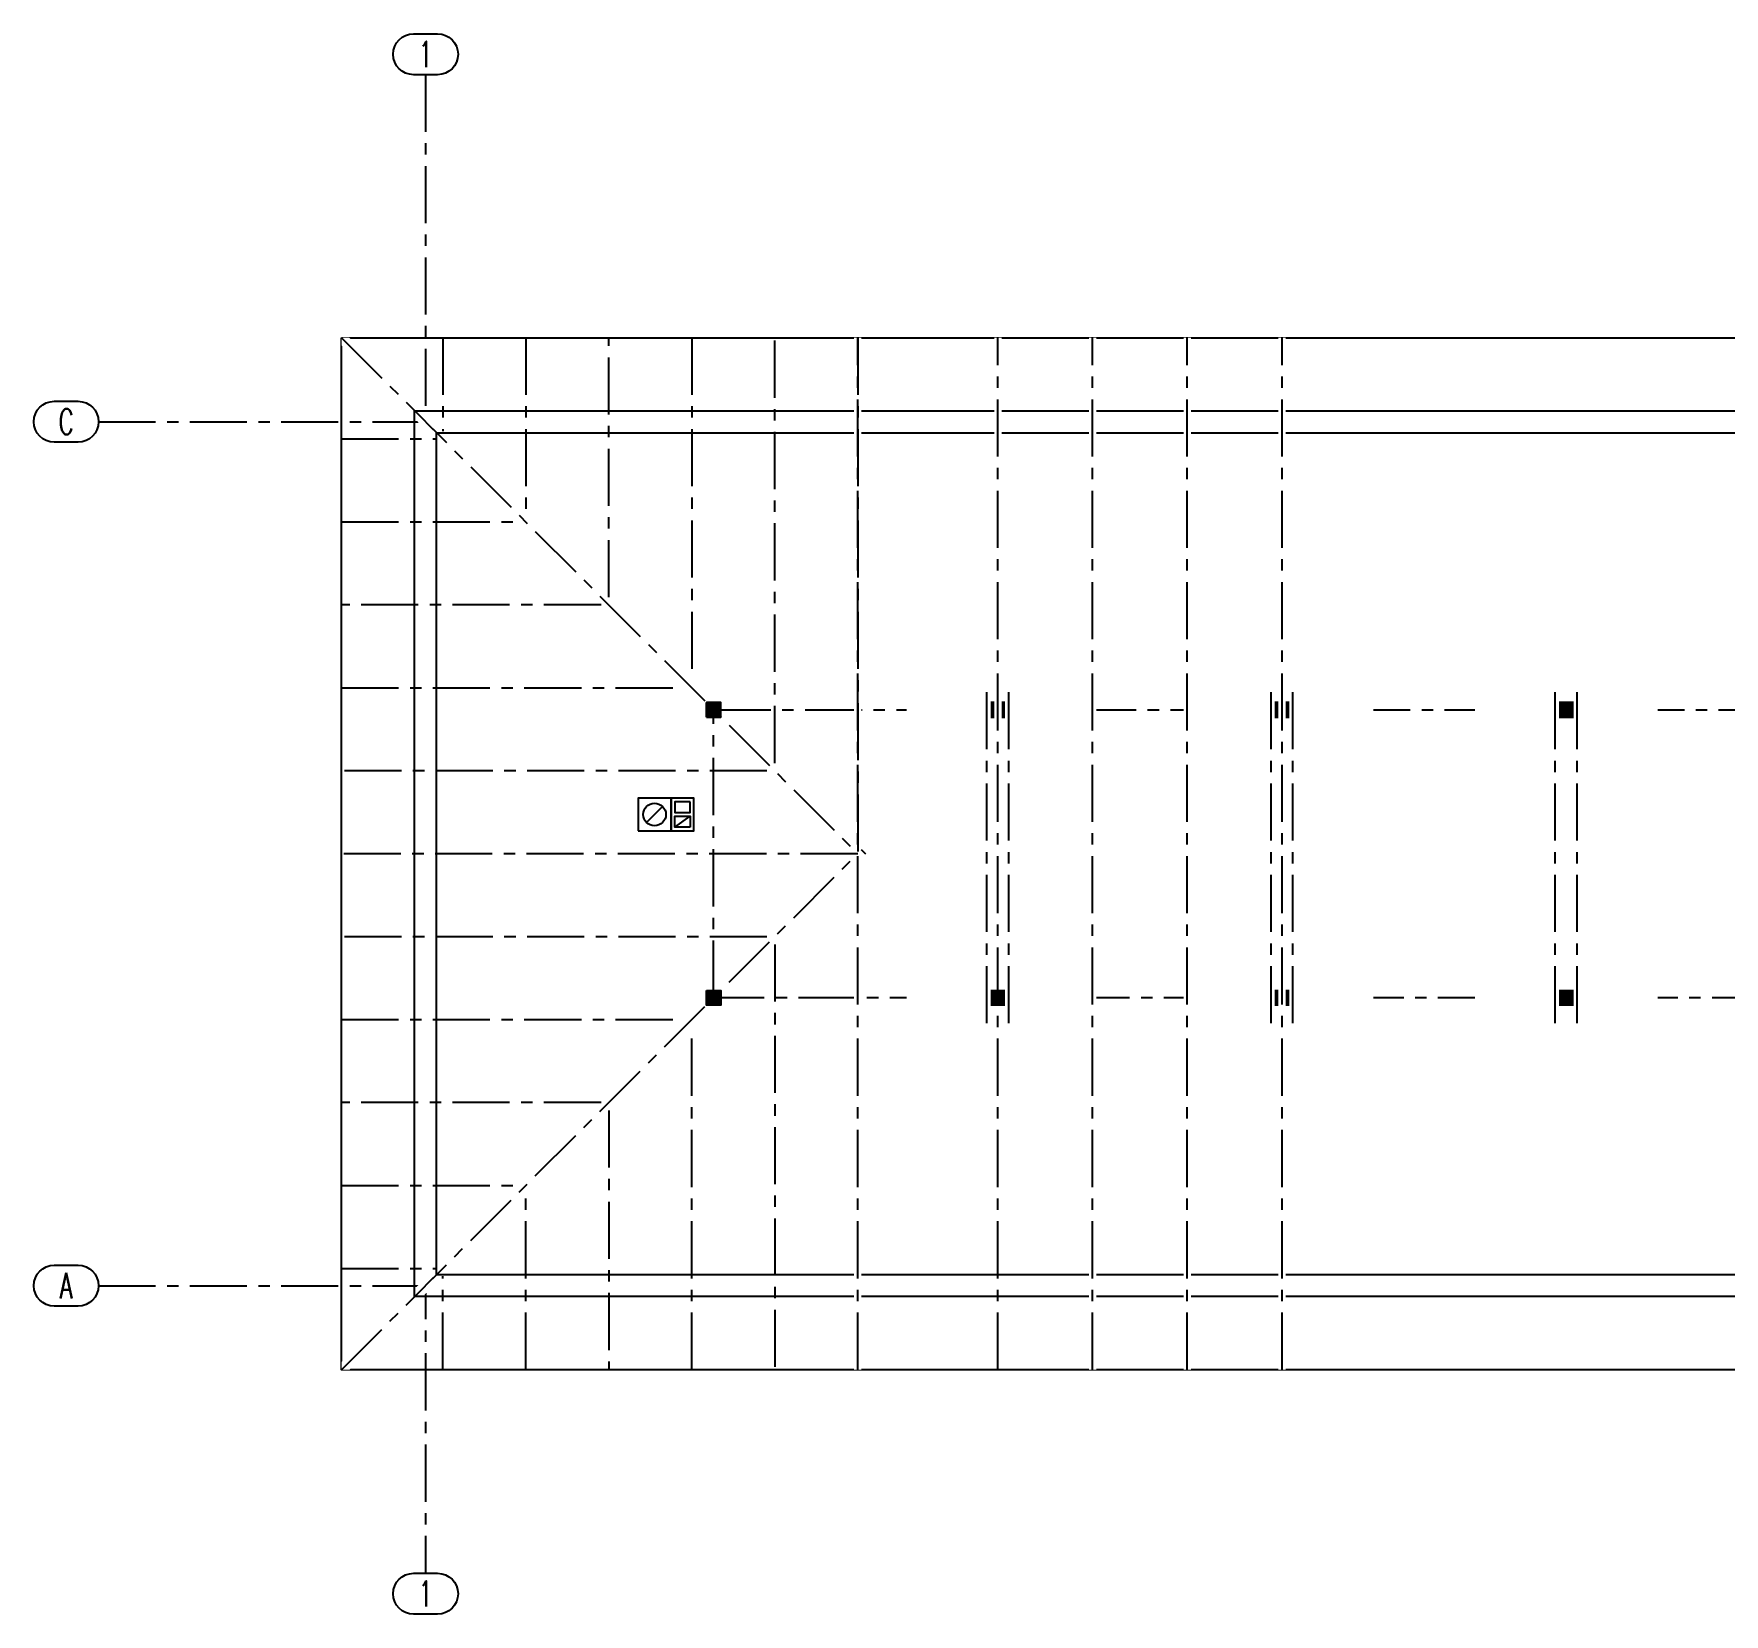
# Model space of a CAD drawing. Header units: millimetres. Extents: x -24587 to 37983, y -70862 to 338.
# Drawn here: x 17847 to 19697, y -67206 to -65475 of the extents above; entities that cross this region are included whole.
import ezdxf
from ezdxf.enums import TextEntityAlignment as Align

# ---------------------------------------------------------------- set-up
doc = ezdxf.new("R2010")
doc.units = ezdxf.units.MM
doc.header["$LTSCALE"] = 50
doc.set_wipeout_variables(frame=1)
doc.linetypes.add('CENTER', pattern=[2, 1.25, -0.25, 0.25, -0.25])
for name, color, linetype in [('A-URZADZENIA', 93, 'Continuous'), ('K-CIENKIE', 8, 'Continuous'), ('K-DREWNO', 33, 'Continuous'), ('K-DREWNO_OSIE', 8, 'CENTER'), ('K-OSIE', 9, 'CENTER'), ('K-TEXT 2.4mm', 71, 'Continuous'), ('K-TEXT 2.8mm', 101, 'Continuous'), ('K-WYMIARY', 1, 'Continuous')]:
    doc.layers.add(name, color=color, linetype=linetype)
doc.styles.add('text 2.8mm', font='romans.shx', dxfattribs={"width": 0.65})

# ---------------------------------------------------------------- blocks, each defined once
blk = doc.blocks.new('A$C650043E8-flat-1')
at = {"layer": 'A-URZADZENIA'}
for points in [[(-12.5, 18), (-12.5, -18), (12.5, -18), (12.5, 18)], [(8.5, 14), (-8.5, 14), (-8.5, 2), (8.5, 2)], [(8.5, -14), (-8.5, -14), (-8.5, -2), (8.5, -2)]]:
    blk.add_lwpolyline(points, close=True, dxfattribs=at)
blk = doc.blocks.new('A$C0BFB608B-flat-1')
at = {"layer": 'A-URZADZENIA'}
h = blk.add_hatch(dxfattribs=at)
h.set_pattern_fill('ACET-2D-ANSI31', color=256, scale=8, angle=180)
h.set_pattern_definition([(225, (-18526.026, 61329.855), (17.960512, -17.960512), [])])
h.paths.add_polyline_path([(-8.8, -8.8, 0.198912), (0, -12.4, 0.668179), (8.8, 8.8)])
blk.add_lwpolyline([(-18, -18), (18, -18), (18, 18), (-18, 18)], close=True, dxfattribs=at)
blk.add_lwpolyline([(-8.8, -8.8), (8.8, 8.8)], dxfattribs=at)
blk.add_circle((0, 0), 12.4, dxfattribs=at)
blk = doc.blocks.new('A$Cf7a2d33d-flat-1')
at = {"layer": 'K-OSIE'}
for points in [[(0, 380), (0, -1260.9)], [(2186, -1260.9), (2186, 380)], [(-358, 0), (2628.1, 0)], [(-358, -946), (2628.1, -946)]]:
    blk.add_lwpolyline(points, dxfattribs=at)
at = {"layer": 'K-TEXT 2.4mm'}
for points in [[(-13.1, 380, -1), (-13.1, 424.8), (13.1, 424.8, -1), (13.1, 380)], [(2172.9, 380, -1), (2172.9, 424.8), (2199.1, 424.8, -1), (2199.1, 380)], [(-406.5, -22.4, -1), (-406.5, 22.4), (-380.3, 22.4, -1), (-380.3, -22.4)], [(2650.5, -22.4, -1), (2650.5, 22.4), (2676.6, 22.4, -1), (2676.6, -22.4)], [(-406.5, -968.4, -1), (-406.5, -923.6), (-380.3, -923.6, -1), (-380.3, -968.4)], [(2650.5, -968.4, -1), (2650.5, -923.6), (2676.6, -923.6, -1), (2676.6, -968.4)], [(-13.1, -1305.7, -1), (-13.1, -1260.9), (13.1, -1260.9, -1), (13.1, -1305.7)], [(2172.9, -1305.7, -1), (2172.9, -1260.9), (2199.1, -1260.9, -1), (2199.1, -1305.7)]]:
    blk.add_lwpolyline(points, format="xyb", close=True, dxfattribs=at)
at = {"layer": 'K-TEXT 2.8mm', "style": 'text 2.8mm', "width": 0.65}
for s, p in [('1', (0, 402.4)), ('5', (2186, 402.4)), ('C', (-393.4, 0)), ('C', (2663.6, 0)), ('A', (-393.4, -946)), ('A', (2663.6, -946)), ('1', (0, -1283.3)), ('5', (2186, -1283.3))]:
    blk.add_text(s, height=28, dxfattribs=at).set_placement(p, align=Align.MIDDLE_CENTER)
blk = doc.blocks.new('A$C76aa7286-flat-11')
at = {"layer": 'K-DREWNO'}
h = blk.add_hatch(dxfattribs=at)
h.set_pattern_fill('ACET-2D-ANGLE', color=256, scale=0.1)
h.set_pattern_definition([(1e-29, (-18590.6931, 61530.52185), (4e-17, 0.6985), [0.508, -0.1905]), (90, (-18590.6931, 61530.52185), (-0.6985, 9e-17), [0.508, -0.1905])])
h.paths.add_polyline_path([(8, 8), (-8, 8), (-8, -8), (8, -8)])
blk.add_lwpolyline([(-8, 8), (8, 8), (8, -8), (-8, -8)], close=True, dxfattribs=at)
blk = doc.blocks.new('A$C76aa7286-flat-12')
h = blk.add_hatch()
h.set_pattern_fill('ACET-2D-ANGLE', color=256, scale=0.1)
h.set_pattern_definition([(360, (-18590.6931, 61215.1885), (4e-17, 0.6985), [0.508, -0.1905]), (90, (-18590.6931, 61215.1885), (-0.6985, 9e-17), [0.508, -0.1905])])
h.paths.add_polyline_path([(8, 8), (-8, 8), (-8, -8), (8, -8)])
blk.add_lwpolyline([(-8, -8), (8, -8), (8, 8), (-8, 8)], close=True)
blk = doc.blocks.new('A$C76aa7286-flat-5')
at = {"layer": 'K-DREWNO'}
h = blk.add_hatch(dxfattribs=at)
h.set_pattern_fill('ACET-2D-ANGLE', color=256, scale=0.1)
h.set_pattern_definition([(1e-29, (-19523.8931, 61530.52185), (4e-17, 0.6985), [0.508, -0.1905]), (90, (-19523.8931, 61530.52185), (-0.6985, 9e-17), [0.508, -0.1905])])
h.paths.add_polyline_path([(8, 8), (-8, 8), (-8, -8), (8, -8)])
blk.add_lwpolyline([(-8, 8), (8, 8), (8, -8), (-8, -8)], close=True, dxfattribs=at)
blk = doc.blocks.new('A$C76aa7286-flat-6')
at = {"layer": 'K-DREWNO'}
h = blk.add_hatch(dxfattribs=at)
h.set_pattern_fill('ACET-2D-ANGLE', color=256, scale=0.1)
h.set_pattern_definition([(1e-29, (-19523.8931, 61215.1885), (4e-17, 0.6985), [0.508, -0.1905]), (90, (-19523.8931, 61215.1885), (-0.6985, 9e-17), [0.508, -0.1905])])
h.paths.add_polyline_path([(8, 8), (-8, 8), (-8, -8), (8, -8)])
blk.add_lwpolyline([(-8, -8), (8, -8), (8, 8), (-8, 8)], close=True, dxfattribs=at)
blk = doc.blocks.new('A$C76aa7286-flat-7')
at = {"layer": 'K-DREWNO'}
h = blk.add_hatch(dxfattribs=at)
h.set_pattern_fill('ACET-2D-ANGLE', color=256, scale=0.1)
h.set_pattern_definition([(1e-29, (-19212.82646, 61530.52185), (4e-17, 0.6985), [0.508, -0.1905]), (90, (-19212.82646, 61530.52185), (-0.6985, 9e-17), [0.508, -0.1905])])
h.paths.add_polyline_path([(8, 8), (-8, 8), (-8, -8), (8, -8)])
blk.add_lwpolyline([(-8, 8), (8, 8), (8, -8), (-8, -8)], close=True, dxfattribs=at)
blk = doc.blocks.new('A$C76aa7286-flat-8')
at = {"layer": 'K-DREWNO'}
h = blk.add_hatch(dxfattribs=at)
h.set_pattern_fill('ACET-2D-ANGLE', color=256, scale=0.1)
h.set_pattern_definition([(1e-29, (-19212.82646, 61215.1885), (4e-17, 0.6985), [0.508, -0.1905]), (90, (-19212.82646, 61215.1885), (-0.6985, 9e-17), [0.508, -0.1905])])
h.paths.add_polyline_path([(8, 8), (-8, 8), (-8, -8), (8, -8)])
blk.add_lwpolyline([(-8, -8), (8, -8), (8, 8), (-8, 8)], close=True, dxfattribs=at)
blk = doc.blocks.new('A$C76aa7286-flat-9')
at = {"layer": 'K-DREWNO'}
h = blk.add_hatch(dxfattribs=at)
h.set_pattern_fill('ACET-2D-ANGLE', color=256, scale=0.1)
h.set_pattern_definition([(1e-29, (-18901.7598, 61530.52185), (4e-17, 0.6985), [0.508, -0.1905]), (90, (-18901.7598, 61530.52185), (-0.6985, 9e-17), [0.508, -0.1905])])
h.paths.add_polyline_path([(8, 8), (-8, 8), (-8, -8), (8, -8)])
blk.add_lwpolyline([(-8, 8), (8, 8), (8, -8), (-8, -8)], close=True, dxfattribs=at)
blk = doc.blocks.new('A$C76aa7286-flat-10')
at = {"layer": 'K-DREWNO'}
h = blk.add_hatch(dxfattribs=at)
h.set_pattern_fill('ACET-2D-ANGLE', color=256, scale=0.1)
h.set_pattern_definition([(1e-29, (-18901.7598, 61215.1885), (4e-17, 0.6985), [0.508, -0.1905]), (90, (-18901.7598, 61215.1885), (-0.6985, 9e-17), [0.508, -0.1905])])
h.paths.add_polyline_path([(8, 8), (-8, 8), (-8, -8), (8, -8)])
blk.add_lwpolyline([(-8, -8), (8, -8), (8, 8), (-8, 8)], close=True, dxfattribs=at)

msp = doc.modelspace()

# ---------------------------------------------------------------- linework, layer by layer
at = {"layer": 'A-URZADZENIA'}
msp.add_line((18548.026, -66343.855), (18565.026, -66331.855), dxfattribs=at)

# ---------------------------------------------------------------- block references
at = {"layer": 'K-WYMIARY'}
for name, p in [('A$C0BFB608B-flat-1', (18526.026, -66329.855)), ('A$C650043E8-flat-1', (18556.526, -66329.855))]:
    msp.add_blockref(name, p, dxfattribs=at)

# ---------------------------------------------------------------- wipeouts: each hides what was drawn before it
for points in [[(18290.193, -65807.855), (18298.193, -65807.855), (18298.193, -65914.203), (18290.193, -65906.203)], [(18389.026, -66005.037), (18389.026, -65807.855), (18381.026, -65807.855), (18381.026, -65997.037)], [(18479.86, -65807.855), (18471.86, -65807.855), (18471.86, -66087.87), (18479.86, -66095.87)], [(18570.693, -66186.703), (18562.693, -66178.703), (18562.693, -65807.855), (18570.693, -65807.855)], [(18653.526, -65807.855), (18661.526, -65807.855), (18661.526, -66277.537), (18653.526, -66269.537)], [(18735.875, -66368.855), (18739.875, -66372.855), (18735.875, -66376.855), (18183.36, -66376.855), (18183.36, -66368.855)], [(18905.76, -66937.855), (18897.76, -66937.855), (18897.76, -66372.855), (18905.76, -66372.855)], [(18653.526, -66937.855), (18661.526, -66937.855), (18661.526, -66468.174), (18653.526, -66476.174)], [(18570.693, -66559.007), (18562.693, -66567.007), (18562.693, -66937.855), (18570.693, -66937.855)], [(18479.86, -66937.855), (18471.86, -66937.855), (18471.86, -66657.84), (18479.86, -66649.84)], [(18389.026, -66740.674), (18389.026, -66937.855), (18381.026, -66937.855), (18381.026, -66748.674)], [(18290.193, -66937.855), (18298.193, -66937.855), (18298.193, -66831.507), (18290.193, -66839.507)]]:
    msp.add_wipeout(points).dxf.layer = 'K-DREWNO'

# ---------------------------------------------------------------- next in the draw order: wipeouts: each hides what was drawn before it
for points in [[(18183.36, -65914.689), (18183.36, -65922.689), (18289.708, -65922.689), (18281.708, -65914.689)], [(18380.541, -66013.522), (18183.36, -66013.522), (18183.36, -66005.522), (18372.541, -66005.522)], [(18183.36, -66104.355), (18183.36, -66096.355), (18463.375, -66096.355), (18471.375, -66104.355)], [(18562.208, -66195.189), (18554.208, -66187.189), (18183.36, -66187.189), (18183.36, -66195.189)], [(18183.36, -66278.022), (18183.36, -66286.022), (18653.041, -66286.022), (18645.041, -66278.022)], [(18183.36, -66467.689), (18183.36, -66459.689), (18653.041, -66459.689), (18645.041, -66467.689)], [(18562.208, -66550.522), (18554.208, -66558.522), (18183.36, -66558.522), (18183.36, -66550.522)], [(18183.36, -66641.355), (18183.36, -66649.355), (18463.375, -66649.355), (18471.375, -66641.355)], [(18380.541, -66732.189), (18183.36, -66732.189), (18183.36, -66740.189), (18372.541, -66740.189)], [(18183.36, -66831.022), (18183.36, -66823.022), (18289.708, -66823.022), (18281.708, -66831.022)]]:
    msp.add_wipeout(points).dxf.layer = 'K-DREWNO'

# ---------------------------------------------------------------- next in the draw order: linework, layer by layer
at = {"layer": 'K-DREWNO'}
msp.add_lwpolyline([(18183.36, -65807.855), (20553.36, -65807.855), (20553.36, -66937.855), (18183.36, -66937.855)], close=True, dxfattribs=at)

# ---------------------------------------------------------------- next in the draw order: wipeouts: each hides what was drawn before it
msp.add_wipeout([(18598.693, -66538.522), (20138.026, -66538.522), (20138.026, -66522.522), (18598.693, -66522.522)]).dxf.layer = 'K-DREWNO'

# ---------------------------------------------------------------- next in the draw order: block references
for name, p in [('A$C76aa7286-flat-9', (18901.76, -66530.522)), ('A$C76aa7286-flat-7', (19212.826, -66530.522)), ('A$C76aa7286-flat-5', (19523.893, -66530.522))]:
    msp.add_blockref(name, p, dxfattribs=at)

# ---------------------------------------------------------------- next in the draw order: wipeouts: each hides what was drawn before it
msp.add_wipeout([(18582.693, -66207.189), (18582.693, -66538.522), (18598.693, -66538.522), (18598.693, -66207.189)]).dxf.layer = 'K-DREWNO'

# ---------------------------------------------------------------- next in the draw order: wipeouts: each hides what was drawn before it
msp.add_wipeout([(18598.693, -66207.189), (20138.026, -66207.189), (20138.026, -66223.189), (18598.693, -66223.189)]).dxf.layer = 'K-DREWNO'

# ---------------------------------------------------------------- next in the draw order: block references
for name, p in [('A$C76aa7286-flat-10', (18901.76, -66215.189)), ('A$C76aa7286-flat-8', (19212.826, -66215.189)), ('A$C76aa7286-flat-6', (19523.893, -66215.189))]:
    msp.add_blockref(name, p, dxfattribs=at)
at = {"layer": 'K-WYMIARY'}
msp.add_blockref('A$Cf7a2d33d-flat-1', (18275.36, -65899.855), dxfattribs=at)

# ---------------------------------------------------------------- next in the draw order: wipeouts: each hides what was drawn before it
msp.add_wipeout([(18183.36, -66937.855), (18191.845, -66937.855), (18756.845, -66372.855), (18739.875, -66372.855), (18183.36, -66929.37)]).dxf.layer = 'K-DREWNO'

# ---------------------------------------------------------------- next in the draw order: block references
at = {"layer": 'K-DREWNO'}
msp.add_blockref('A$C76aa7286-flat-11', (18590.693, -66530.522), dxfattribs=at)

# ---------------------------------------------------------------- next in the draw order: wipeouts: each hides what was drawn before it
msp.add_wipeout([(18183.36, -65807.855), (18191.845, -65807.855), (18756.845, -66372.855), (18739.875, -66372.855), (18183.36, -65816.34)]).dxf.layer = 'K-DREWNO'

# ---------------------------------------------------------------- next in the draw order: linework, layer by layer
at = {"layer": 'K-DREWNO_OSIE'}
msp.add_lwpolyline([(18590.693, -66215.189), (20146.026, -66215.189), (20146.026, -66530.522), (18590.693, -66530.522)], close=True, dxfattribs=at)
msp.add_lwpolyline([(18752.602, -66368.613), (18756.845, -66372.855), (18752.602, -66368.613)], dxfattribs=at)

# ---------------------------------------------------------------- next in the draw order: block references
at = {"layer": 'K-DREWNO'}
msp.add_blockref('A$C76aa7286-flat-12', (18590.693, -66215.189), dxfattribs=at)

# ---------------------------------------------------------------- next in the draw order: wipeouts: each hides what was drawn before it
msp.add_wipeout([(18283.36, -65891.855), (20453.36, -65891.855), (20453.36, -65907.855), (18283.36, -65907.855)]).dxf.layer = 'K-DREWNO'

# ---------------------------------------------------------------- next in the draw order: linework, layer by layer
at = {"layer": 'K-DREWNO_OSIE'}
for points in [[(18294.193, -65807.855), (18294.193, -65910.203)], [(18385.026, -65807.855), (18385.026, -66001.037)], [(18475.86, -66091.87), (18475.86, -65807.855)], [(18566.693, -65807.855), (18566.693, -66182.703)], [(18657.526, -66273.537), (18657.526, -65807.855)]]:
    msp.add_lwpolyline(points, dxfattribs=at)

# ---------------------------------------------------------------- next in the draw order: wipeouts: each hides what was drawn before it
msp.add_wipeout([(18267.36, -65891.855), (18267.36, -66853.855), (18283.36, -66853.855), (18283.36, -65891.855)]).dxf.layer = 'K-DREWNO'

# ---------------------------------------------------------------- next in the draw order: linework, layer by layer
for points in [[(18183.36, -65807.855), (18748.36, -66372.855)], [(18183.36, -65918.689), (18285.708, -65918.689)], [(18183.36, -66009.522), (18376.541, -66009.522)], [(18467.375, -66100.355), (18183.36, -66100.355)], [(18183.36, -66191.189), (18558.208, -66191.189)], [(18649.041, -66282.022), (18183.36, -66282.022)], [(18748.36, -66372.855), (18183.36, -66372.855)], [(18649.041, -66463.689), (18183.36, -66463.689)], [(18183.36, -66554.522), (18558.208, -66554.522)], [(18467.375, -66645.355), (18183.36, -66645.355)], [(18183.36, -66736.189), (18376.541, -66736.189)], [(18183.36, -66827.022), (18285.708, -66827.022)]]:
    msp.add_lwpolyline(points, dxfattribs=at)

# ---------------------------------------------------------------- next in the draw order: wipeouts: each hides what was drawn before it
msp.add_wipeout([(18283.36, -66853.855), (20453.36, -66853.855), (20453.36, -66837.855), (18283.36, -66837.855)]).dxf.layer = 'K-DREWNO'

# ---------------------------------------------------------------- next in the draw order: linework, layer by layer
at = {"layer": 'K-CIENKIE'}
for points in [[(18263.36, -65887.855), (20473.36, -65887.855), (20473.36, -66857.855), (18263.36, -66857.855)], [(18287.36, -65911.855), (20449.36, -65911.855), (20449.36, -66833.855), (18287.36, -66833.855)]]:
    msp.add_lwpolyline(points, close=True, dxfattribs=at)
at = {"layer": 'K-DREWNO_OSIE'}
for points in [[(18183.36, -66937.855), (18748.36, -66372.855)], [(18657.526, -66472.174), (18657.526, -66937.855)], [(18566.693, -66937.855), (18566.693, -66563.007)], [(18475.86, -66653.84), (18475.86, -66937.855)], [(18385.026, -66937.855), (18385.026, -66744.674)], [(18294.193, -66937.855), (18294.193, -66835.507)]]:
    msp.add_lwpolyline(points, dxfattribs=at)

# ---------------------------------------------------------------- next in the draw order: wipeouts: each hides what was drawn before it
for points in [[(18893.76, -66187.189), (18885.76, -66187.189), (18885.76, -66558.522), (18893.76, -66558.522)], [(18909.76, -66187.189), (18917.76, -66187.189), (18917.76, -66558.522), (18909.76, -66558.522)], [(19204.826, -66187.189), (19196.826, -66187.189), (19196.826, -66558.522), (19204.826, -66558.522)], [(19220.826, -66187.189), (19228.826, -66187.189), (19228.826, -66558.522), (19220.826, -66558.522)], [(19515.893, -66187.189), (19507.893, -66187.189), (19507.893, -66558.522), (19515.893, -66558.522)], [(19531.893, -66187.189), (19539.893, -66187.189), (19539.893, -66558.522), (19531.893, -66558.522)], [(18744.36, -66937.855), (18752.36, -66937.855), (18752.36, -66377.34), (18744.36, -66385.34)]]:
    msp.add_wipeout(points).dxf.layer = 'K-DREWNO'

# ---------------------------------------------------------------- next in the draw order: wipeouts: each hides what was drawn before it
for points in [[(18744.36, -65807.855), (18752.36, -65807.855), (18752.36, -66368.37), (18744.36, -66360.37)], [(18801.836, -66211.189), (18801.836, -66219.189), (18893.76, -66219.189), (18893.76, -66211.189)], [(19001.684, -66211.189), (19001.684, -66219.189), (18909.76, -66219.189), (18909.76, -66211.189)], [(19112.903, -66211.189), (19112.903, -66219.189), (19204.826, -66219.189), (19204.826, -66211.189)], [(19312.75, -66211.189), (19312.75, -66219.189), (19220.826, -66219.189), (19220.826, -66211.189)], [(19423.969, -66211.189), (19423.969, -66219.189), (19515.893, -66219.189), (19515.893, -66211.189)], [(19623.817, -66211.189), (19623.817, -66219.189), (19531.893, -66219.189), (19531.893, -66211.189)], [(18801.836, -66534.522), (18801.836, -66526.522), (18893.76, -66526.522), (18893.76, -66534.522)], [(19001.684, -66534.522), (19001.684, -66526.522), (18909.76, -66526.522), (18909.76, -66534.522)], [(19112.903, -66534.522), (19112.903, -66526.522), (19204.826, -66526.522), (19204.826, -66534.522)], [(19312.75, -66534.522), (19312.75, -66526.522), (19220.826, -66526.522), (19220.826, -66534.522)], [(19423.969, -66534.522), (19423.969, -66526.522), (19515.893, -66526.522), (19515.893, -66534.522)], [(19623.817, -66534.522), (19623.817, -66526.522), (19531.893, -66526.522), (19531.893, -66534.522)]]:
    msp.add_wipeout(points).dxf.layer = 'K-DREWNO'

# ---------------------------------------------------------------- next in the draw order: linework, layer by layer
for points in [[(18748.36, -65807.855), (18748.36, -66372.855)], [(18748.36, -65807.855), (18748.36, -66372.855)], [(18748.36, -65807.855), (18748.36, -66372.855)], [(18748.36, -65807.855), (18748.36, -66372.855)], [(18748.36, -65807.855), (18748.36, -66372.855)], [(18748.36, -65807.855), (18748.36, -66372.855)], [(18748.36, -65807.855), (18748.36, -66372.855)], [(18748.36, -65807.855), (18748.36, -66372.855)], [(18748.36, -65807.855), (18748.36, -66372.855)], [(18748.36, -65807.855), (18748.36, -66372.855)], [(18748.36, -65807.855), (18748.36, -66372.855)], [(18748.36, -65807.855), (18748.36, -66372.855)], [(18748.36, -65807.855), (18748.36, -66372.855)], [(18748.36, -65807.855), (18748.36, -66372.855)], [(18748.36, -65807.855), (18748.36, -66372.855)], [(18748.36, -65807.855), (18748.36, -66372.855)], [(18748.36, -65807.855), (18748.36, -66372.855)], [(18748.36, -65807.855), (18748.36, -66372.855)], [(18748.36, -65807.855), (18748.36, -66372.855)], [(18748.36, -65807.855), (18748.36, -66372.855)], [(18748.36, -65807.855), (18748.36, -66372.855)], [(18748.36, -65807.855), (18748.36, -66372.855)], [(18748.36, -65807.855), (18748.36, -66372.855)], [(18748.36, -65807.855), (18748.36, -66372.855)], [(18748.36, -65807.855), (18748.36, -66372.855)], [(18748.36, -65807.855), (18748.36, -66372.855)], [(18748.36, -65807.855), (18748.36, -66372.855)], [(18748.36, -65807.855), (18748.36, -66372.855)], [(18748.36, -65807.855), (18748.36, -66372.855)], [(18748.36, -65807.855), (18748.36, -66372.855)], [(18748.36, -65807.855), (18748.36, -66372.855)], [(18748.36, -65807.855), (18748.36, -66372.855)], [(18748.36, -65807.855), (18748.36, -66372.855)], [(18748.36, -65807.855), (18748.36, -66372.855)], [(18748.36, -65807.855), (18748.36, -66372.855)], [(18748.36, -65807.855), (18748.36, -66372.855)], [(18748.36, -65807.855), (18748.36, -66372.855)], [(18748.36, -65807.855), (18748.36, -66372.855)], [(18748.36, -65807.855), (18748.36, -66372.855)], [(18748.36, -65807.855), (18748.36, -66372.855)], [(18748.36, -65807.855), (18748.36, -66372.855)], [(18748.36, -65807.855), (18748.36, -66372.855)], [(18748.36, -65807.855), (18748.36, -66372.855)], [(18748.36, -65807.855), (18748.36, -66372.855)], [(18748.36, -65807.855), (18748.36, -66372.855)], [(18748.36, -65807.855), (18748.36, -66372.855)], [(18748.36, -65807.855), (18748.36, -66372.855)], [(18748.36, -65807.855), (18748.36, -66372.855)], [(18748.36, -65807.855), (18748.36, -66372.855)], [(18748.36, -65807.855), (18748.36, -66372.855)], [(18748.36, -65807.855), (18748.36, -66372.855)], [(18748.36, -65807.855), (18748.36, -66372.855)], [(18748.36, -65807.855), (18748.36, -66372.855)], [(18748.36, -65807.855), (18748.36, -66372.855)], [(18748.36, -65807.855), (18748.36, -66372.855)], [(18748.36, -65807.855), (18748.36, -66372.855)], [(18748.36, -65807.855), (18748.36, -66372.855)], [(18748.36, -65807.855), (18748.36, -66372.855)], [(18748.36, -65807.855), (18748.36, -66372.855)], [(18748.36, -65807.855), (18748.36, -66372.855)], [(18748.36, -65807.855), (18748.36, -66372.855)], [(18748.36, -65807.855), (18748.36, -66372.855)], [(18748.36, -65807.855), (18748.36, -66372.855)], [(18748.36, -65807.855), (18748.36, -66372.855)], [(18748.36, -65807.855), (18748.36, -66372.855)], [(18748.36, -65807.855), (18748.36, -66372.855)], [(18748.36, -65807.855), (18748.36, -66372.855)], [(18748.36, -65807.855), (18748.36, -66372.855)], [(18748.36, -65807.855), (18748.36, -66372.855)], [(18748.36, -65807.855), (18748.36, -66372.855)], [(18748.36, -65807.855), (18748.36, -66372.855)], [(18748.36, -65807.855), (18748.36, -66372.855)], [(18748.36, -65807.855), (18748.36, -66372.855)], [(18748.36, -65807.855), (18748.36, -66372.855)], [(18748.36, -65807.855), (18748.36, -66372.855)], [(18748.36, -65807.855), (18748.36, -66372.855)], [(18748.36, -65807.855), (18748.36, -66372.855)], [(18748.36, -65807.855), (18748.36, -66372.855)], [(18748.36, -65807.855), (18748.36, -66372.855)], [(18748.36, -65807.855), (18748.36, -66372.855)], [(18748.36, -65807.855), (18748.36, -66372.855)], [(18748.36, -65807.855), (18748.36, -66372.855)], [(18748.36, -65807.855), (18748.36, -66372.855)], [(18748.36, -65807.855), (18748.36, -66372.855)], [(18748.36, -65807.855), (18748.36, -66372.855)], [(18748.36, -65807.855), (18748.36, -66372.855)], [(18748.36, -65807.855), (18748.36, -66372.855)], [(18748.36, -65807.855), (18748.36, -66372.855)], [(18748.36, -65807.855), (18748.36, -66372.855)], [(18748.36, -65807.855), (18748.36, -66372.855)], [(18748.36, -66937.855), (18748.36, -65807.855)], [(18889.76, -66558.522), (18889.76, -66187.189)], [(18913.76, -66558.522), (18913.76, -66187.189)], [(19200.826, -66558.522), (19200.826, -66187.189)], [(19224.826, -66558.522), (19224.826, -66187.189)], [(19511.893, -66558.522), (19511.893, -66187.189)], [(19535.893, -66558.522), (19535.893, -66187.189)], [(18748.36, -66937.855), (18748.36, -66372.855)], [(18748.36, -66937.855), (18748.36, -66372.855)], [(18748.36, -66937.855), (18748.36, -66372.855)], [(18748.36, -66937.855), (18748.36, -66372.855)], [(18748.36, -66937.855), (18748.36, -66372.855)], [(18748.36, -66937.855), (18748.36, -66372.855)], [(18748.36, -66937.855), (18748.36, -66372.855)], [(18748.36, -66937.855), (18748.36, -66372.855)], [(18748.36, -66937.855), (18748.36, -66372.855)], [(18748.36, -66937.855), (18748.36, -66372.855)], [(18748.36, -66937.855), (18748.36, -66372.855)], [(18748.36, -66937.855), (18748.36, -66372.855)], [(18748.36, -66937.855), (18748.36, -66372.855)], [(18748.36, -66937.855), (18748.36, -66372.855)], [(18748.36, -66937.855), (18748.36, -66372.855)], [(18748.36, -66937.855), (18748.36, -66372.855)], [(18748.36, -66937.855), (18748.36, -66372.855)], [(18748.36, -66937.855), (18748.36, -66372.855)], [(18748.36, -66937.855), (18748.36, -66372.855)], [(18748.36, -66937.855), (18748.36, -66372.855)], [(18748.36, -66937.855), (18748.36, -66372.855)], [(18748.36, -66937.855), (18748.36, -66372.855)], [(18748.36, -66937.855), (18748.36, -66372.855)], [(18748.36, -66937.855), (18748.36, -66372.855)], [(18748.36, -66937.855), (18748.36, -66372.855)], [(18748.36, -66937.855), (18748.36, -66372.855)], [(18748.36, -66937.855), (18748.36, -66372.855)], [(18748.36, -66937.855), (18748.36, -66372.855)], [(18748.36, -66937.855), (18748.36, -66372.855)], [(18748.36, -66937.855), (18748.36, -66372.855)], [(18748.36, -66937.855), (18748.36, -66372.855)], [(18748.36, -66937.855), (18748.36, -66372.855)], [(18748.36, -66937.855), (18748.36, -66372.855)], [(18748.36, -66937.855), (18748.36, -66372.855)], [(18748.36, -66937.855), (18748.36, -66372.855)], [(18748.36, -66937.855), (18748.36, -66372.855)], [(18748.36, -66937.855), (18748.36, -66372.855)], [(18748.36, -66937.855), (18748.36, -66372.855)], [(18748.36, -66937.855), (18748.36, -66372.855)], [(18748.36, -66937.855), (18748.36, -66372.855)], [(18748.36, -66937.855), (18748.36, -66372.855)], [(18748.36, -66937.855), (18748.36, -66372.855)], [(18748.36, -66937.855), (18748.36, -66372.855)], [(18748.36, -66937.855), (18748.36, -66372.855)], [(18748.36, -66937.855), (18748.36, -66372.855)], [(18748.36, -66937.855), (18748.36, -66372.855)], [(18748.36, -66937.855), (18748.36, -66372.855)], [(18748.36, -66937.855), (18748.36, -66372.855)], [(18748.36, -66937.855), (18748.36, -66372.855)], [(18748.36, -66937.855), (18748.36, -66372.855)], [(18748.36, -66937.855), (18748.36, -66372.855)], [(18748.36, -66937.855), (18748.36, -66372.855)], [(18748.36, -66937.855), (18748.36, -66372.855)], [(18748.36, -66937.855), (18748.36, -66372.855)], [(18748.36, -66937.855), (18748.36, -66372.855)], [(18748.36, -66937.855), (18748.36, -66372.855)], [(18748.36, -66937.855), (18748.36, -66372.855)], [(18748.36, -66937.855), (18748.36, -66372.855)], [(18748.36, -66937.855), (18748.36, -66372.855)], [(18748.36, -66937.855), (18748.36, -66372.855)], [(18748.36, -66937.855), (18748.36, -66372.855)], [(18748.36, -66937.855), (18748.36, -66372.855)], [(18748.36, -66937.855), (18748.36, -66372.855)], [(18748.36, -66937.855), (18748.36, -66372.855)], [(18748.36, -66937.855), (18748.36, -66372.855)], [(18748.36, -66937.855), (18748.36, -66372.855)], [(18748.36, -66937.855), (18748.36, -66372.855)], [(18748.36, -66937.855), (18748.36, -66372.855)], [(18748.36, -66937.855), (18748.36, -66372.855)], [(18748.36, -66937.855), (18748.36, -66372.855)], [(18748.36, -66937.855), (18748.36, -66372.855)], [(18748.36, -66937.855), (18748.36, -66372.855)], [(18748.36, -66937.855), (18748.36, -66372.855)], [(18748.36, -66937.855), (18748.36, -66372.855)], [(18748.36, -66937.855), (18748.36, -66372.855)], [(18748.36, -66937.855), (18748.36, -66372.855)], [(18748.36, -66937.855), (18748.36, -66372.855)], [(18748.36, -66937.855), (18748.36, -66372.855)], [(18748.36, -66937.855), (18748.36, -66372.855)], [(18748.36, -66937.855), (18748.36, -66372.855)], [(18748.36, -66937.855), (18748.36, -66372.855)], [(18748.36, -66937.855), (18748.36, -66372.855)], [(18748.36, -66937.855), (18748.36, -66372.855)], [(18748.36, -66937.855), (18748.36, -66372.855)], [(18748.36, -66937.855), (18748.36, -66372.855)], [(18748.36, -66937.855), (18748.36, -66372.855)], [(18748.36, -66937.855), (18748.36, -66372.855)], [(18748.36, -66937.855), (18748.36, -66372.855)], [(18748.36, -66937.855), (18748.36, -66372.855)], [(18748.36, -66937.855), (18748.36, -66372.855)]]:
    msp.add_lwpolyline(points, dxfattribs=at)

# ---------------------------------------------------------------- next in the draw order: wipeouts: each hides what was drawn before it
for points in [[(19009.449, -66937.855), (19001.449, -66937.855), (19001.449, -66372.855), (19009.449, -66372.855)], [(19113.138, -66937.855), (19105.138, -66937.855), (19105.138, -66372.855), (19113.138, -66372.855)]]:
    msp.add_wipeout(points).dxf.layer = 'K-DREWNO'

# ---------------------------------------------------------------- next in the draw order: wipeouts: each hides what was drawn before it
for points in [[(18905.76, -65807.855), (18897.76, -65807.855), (18897.76, -66372.855), (18905.76, -66372.855)], [(19009.449, -65807.855), (19001.449, -65807.855), (19001.449, -66372.855), (19009.449, -66372.855)], [(19113.138, -65807.855), (19105.138, -65807.855), (19105.138, -66372.855), (19113.138, -66372.855)], [(19216.826, -66937.855), (19208.826, -66937.855), (19208.826, -66372.855), (19216.826, -66372.855)]]:
    msp.add_wipeout(points).dxf.layer = 'K-DREWNO'

# ---------------------------------------------------------------- next in the draw order: linework, layer by layer
for points in [[(18901.76, -66937.855), (18901.76, -65807.855)], [(19005.449, -66937.855), (19005.449, -65807.855)], [(19109.138, -66937.855), (19109.138, -65807.855)]]:
    msp.add_lwpolyline(points, dxfattribs=at)

# ---------------------------------------------------------------- next in the draw order: wipeouts: each hides what was drawn before it
msp.add_wipeout([(19216.826, -65807.855), (19208.826, -65807.855), (19208.826, -66372.855), (19216.826, -66372.855)]).dxf.layer = 'K-DREWNO'

# ---------------------------------------------------------------- next in the draw order: linework, layer by layer
msp.add_lwpolyline([(19212.826, -66937.855), (19212.826, -65807.855)], dxfattribs=at)

doc.saveas('drawing.dxf')
